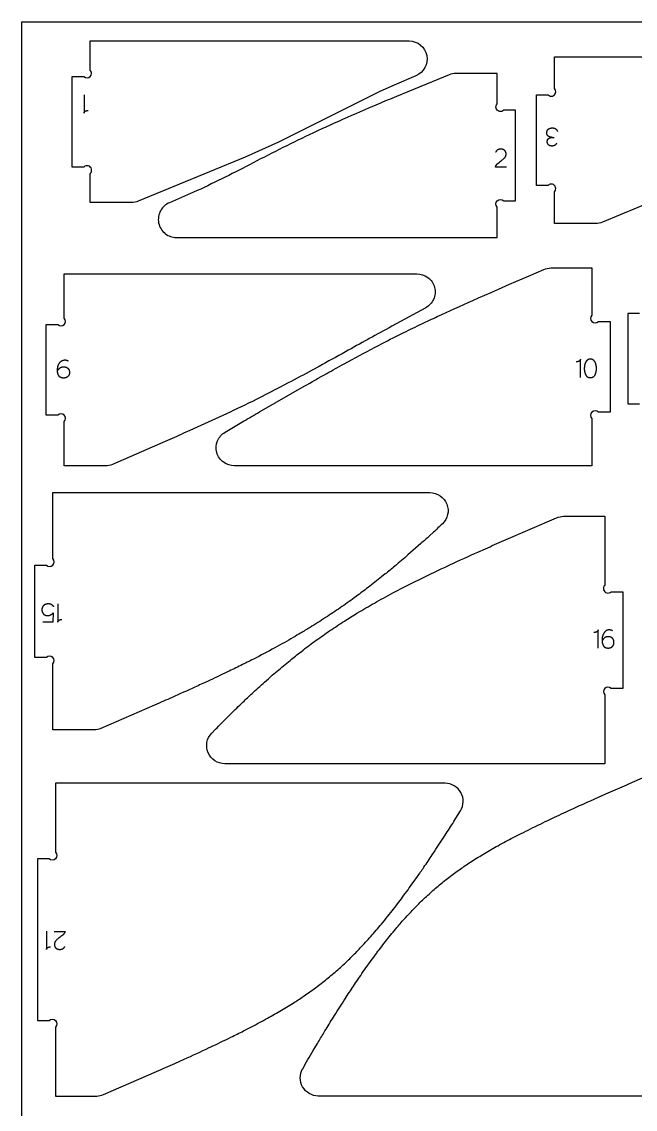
# Model space of a CAD drawing. Header units: millimetres. Extents: x 129 to 4060, y -1224 to 1216.
# Drawn here: x 129 to 536, y 495 to 1216 of the extents above; entities that cross this region are included whole.
import ezdxf

# ---------------------------------------------------------------- set-up
doc = ezdxf.new("R2010")
doc.units = ezdxf.units.MM
for name, color, linetype, true_color in [('cnc kesim', 30, 'Continuous', 0xff7300), ('Layer 01', 18, 'Continuous', 0x000000), ('çizim', 5, 'Continuous', 0x0500ff)]:
    doc.layers.add(name, color=color, linetype=linetype, true_color=true_color)

msp = doc.modelspace()

# ---------------------------------------------------------------- linework, layer by layer
at = {"layer": 'cnc kesim'}
for points in [[(174.27, 1115.05, 1), (170.03, 1119.29), (162.27, 1119.29), (162.27, 1179.29), (170.03, 1179.29, 1), (174.27, 1183.54), (174.27, 1202.88), (385.57, 1202.88, -0.823633), (390.12, 1179.77), (375.62, 1173.58), (366.31, 1169.29), (298.96, 1135.75), (276.85, 1125.75), (206.1, 1096.57, -0.095558), (201.65, 1095.71), (174.27, 1095.71)], [(696.46, 1192.43, -0.166534), (703.86, 1189.9, -0.371994), (706.96, 1174.55, -0.167227), (701.11, 1169.37, 0.008842), (683.35, 1161.59, 0.011761), (655.38, 1147.85), (646.26, 1143.14, -0.007812), (606.68, 1123.09, -0.006291), (584.57, 1112.84, -0.003863), (561.05, 1102.53, -0.002337), (548.92, 1097.36), (513.88, 1082.72, -0.098621), (509.3, 1081.81), (482, 1081.81), (482, 1102.88, 1), (477.75, 1107.12), (470, 1107.12), (470, 1167.12), (477.75, 1167.12, 1), (482, 1171.36), (482, 1192.43)], [(377.18, 1166.04, 0.001128), (365.04, 1160.96, 0.00419), (341.52, 1150.8, 0.006648), (319.41, 1140.67, 0.008505), (279.83, 1120.79, -0.012768), (242.75, 1102.53, -0.008274), (226.78, 1095.63, 0.16715), (220.92, 1090.47, 0.180453), (219.58, 1082.21, 0.180123), (223.98, 1075.08, 0.166902), (231.38, 1072.54), (444.1, 1072.54), (444.1, 1092.69, -1), (448.34, 1096.94), (456.1, 1096.94), (456.1, 1156.94), (448.34, 1156.94, -1), (444.1, 1161.18), (444.1, 1181.33), (416.76, 1181.33, 0.097201), (412.24, 1180.44)], [(157.02, 950.56, 1), (152.78, 954.8), (145.02, 954.8), (145.02, 1014.8), (152.78, 1014.8, 1), (157.02, 1019.05), (157.02, 1048.45), (390.76, 1048.45, -0.160604), (398.02, 1046.05, -0.171237), (402.49, 1039.46, -0.172171), (401.82, 1031.55, -0.162426), (396.64, 1025.96), (374.26, 1013.71, 0.000955), (359.23, 1005.48), (358.37, 1005.01, 0.000822), (343.35, 996.71, -0.002088), (325.92, 987.08), (321.29, 984.55, -0.003124), (305.54, 976.1, -0.007161), (281.71, 963.92), (279.17, 962.68, -0.004873), (259.6, 953.39, -0.003509), (240.29, 944.6), (236.08, 942.72, -0.002084), (223.94, 937.35), (188.96, 922.14, -0.102386), (184.25, 921.16), (157.02, 921.16)], [(269.81, 921.16, -0.159231), (262.61, 923.51, -0.168232), (258.15, 929.95, -0.169124), (258.62, 937.75, -0.160939), (263.57, 943.45), (275.8, 950.67, -0.001316), (286.48, 956.9), (316.04, 973.91, -0.001699), (331.02, 982.4, -0.003423), (342.6, 988.85), (347.78, 991.69, -0.005773), (367.76, 1002.3, -0.004926), (382.18, 1009.58, -0.003516), (394.1, 1015.34, -0.002595), (404.29, 1020.12, -0.003879), (427.81, 1030.79), (431.74, 1032.54), (439.94, 1036.16), (452.26, 1041.55), (464.69, 1046.95), (474.93, 1051.38, -0.102492), (479.63, 1052.35), (506.86, 1052.35), (506.86, 1021, 1), (511.11, 1016.76), (518.86, 1016.76), (518.86, 956.76), (511.11, 956.76, 1), (506.86, 952.51), (506.86, 921.16)], [(149.4, 789.89, 1), (145.16, 794.13), (137.4, 794.13), (137.4, 855.4), (145.16, 855.4, 1), (149.4, 859.64), (149.4, 903.4), (399.42, 903.4, -0.307716), (410.61, 895.83, -0.307991), (407.67, 882.66, -0.003549), (401.87, 877.27), (399.17, 874.8, -0.004524), (393.42, 869.6), (384.86, 862.08, -0.004511), (376.18, 854.71, -0.004993), (369.79, 849.45), (367.37, 847.5, -0.005458), (358.4, 840.48, -0.006106), (350.75, 834.75), (349.27, 833.66, -0.006376), (339.91, 827.03, -0.006514), (330.2, 820.53, -0.006592), (319.94, 814.03, -0.003805), (313.67, 810.24, -0.002905), (308.85, 807.41, -0.006547), (296.53, 800.5, -0.006303), (282.35, 793.02, -0.003207), (274.09, 788.86, -0.002949), (265.16, 784.5, -0.003293), (251.98, 778.28, -0.001698), (243.6, 774.43, -0.002353), (228.46, 767.62, -0.001279), (216.92, 762.52), (181.3, 747.09, -0.102243), (176.69, 746.13), (149.4, 746.13)], [(263.43, 723.63, -0.301226), (252.36, 730.94, -0.301837), (254.79, 743.97), (257.27, 746.52, -0.003783), (265.27, 754.59), (265.54, 754.85, -0.005025), (273.36, 762.5), (275.42, 764.47, -0.003364), (281.53, 770.23, -0.004928), (289.8, 777.76, -0.005491), (294.92, 782.28), (298.17, 785.08, -0.006083), (306.67, 792.16, -0.006893), (313.96, 797.95), (315.29, 798.98, -0.00719), (324.08, 805.54, -0.007294), (333.17, 811.92, -0.007302), (342.69, 818.19, -0.007137), (351.04, 823.39), (352.87, 824.49, -0.006984), (363.99, 830.93, -0.006649), (376.51, 837.74, -0.006004), (390.62, 844.95), (391.17, 845.22, -0.005945), (409.11, 853.86), (412.73, 855.55, -0.003916), (431.22, 863.97), (436.25, 866.22, -0.002091), (448.39, 871.57), (483.43, 886.74, -0.102205), (488, 887.69), (515.31, 887.69), (515.31, 841.93, 1), (519.55, 837.69), (527.31, 837.69), (527.31, 773.63), (519.55, 773.63, 1), (515.31, 769.39), (515.31, 723.63)], [(146.96, 553.34, -1), (151.2, 549.1), (151.2, 503.34), (178.57, 503.34, 0.101978), (183.04, 504.27), (218.12, 519.56, 0.002535), (230.26, 524.96), (236.41, 527.73, 0.003834), (253.15, 535.45), (253.78, 535.75, 0.004157), (267.53, 542.35, 0.004976), (275.89, 546.52), (279.83, 548.53, 0.006267), (290.49, 554.19, 0.007612), (300.02, 559.6, 0.008818), (308.75, 564.93, 0.00965), (315.47, 569.35), (316.88, 570.32, 0.010112), (324.59, 575.87, 0.01043), (331.99, 581.68, 0.010514), (339.18, 587.83, 0.010396), (346.24, 594.4, 0.010009), (352.55, 600.76), (353.25, 601.49, 0.009116), (360.26, 609.14, 0.007744), (367.27, 617.34, 0.006824), (371.59, 622.65), (374.3, 626.07, 0.005991), (381.34, 635.29, 0.005231), (388.39, 644.96), (391.1, 648.78, 0.002742), (395.45, 655.06, 0.003146), (400.97, 663.22), (402.53, 665.55, 0.003426), (409.61, 676.4), (410.91, 678.43, 0.003395), (416.7, 687.56), (419.69, 692.35, 0.588357), (409.49, 710.67), (151.2, 710.67), (151.2, 664.91, -1), (146.96, 660.67), (139.2, 660.67), (139.2, 553.34)]]:
    msp.add_lwpolyline(points, format="xyb", close=True, dxfattribs=at)
for points in [[(538.4, 1022.21), (530.64, 1022.21), (530.64, 962.21), (538.4, 962.21, -1)], [(584.54, 503.34), (325.44, 503.34, -0.576498), (315.03, 521.31), (315.07, 521.38, -0.002505), (322.11, 533.5), (324.83, 538.11, -0.001899), (329.13, 545.3, -0.003599), (334.77, 554.52), (336.14, 556.73, -0.005215), (343.13, 567.74), (344.65, 570.09, -0.003779), (350.09, 578.29, -0.005485), (357.01, 588.34, -0.006763), (363.91, 597.85), (364.16, 598.19, -0.007041), (370.77, 606.8, -0.008433), (377.59, 615.14, -0.010017), (383.19, 621.55), (384.39, 622.86, -0.010587), (391.16, 629.95, -0.010888), (397.99, 636.49, -0.011012), (404.92, 642.58, -0.010918), (412.05, 648.3, -0.011583), (419.45, 653.74), (420.28, 654.32, -0.008925), (427.23, 658.99, -0.009056), (435.55, 664.13, -0.007884), (444.58, 669.31, -0.006178), (454.6, 674.67, -0.002509), (459.86, 677.38, -0.002581), (466.02, 680.46, -0.004192), (479.26, 686.87), (481.97, 688.15, -0.002795), (494.58, 694, -0.002651), (505.48, 698.94), (512.13, 701.9), (517.62, 704.33), (529.94, 709.74), (531.77, 710.54), (542.37, 715.14)]]:
    msp.add_lwpolyline(points, format="xyb", dxfattribs=at)
at = {"layer": 'Layer 01'}
msp.add_lwpolyline([(128.81, 1215.6), (1348.81, 1215.6), (1348.81, -1224.4), (128.81, -1224.4)], close=True, dxfattribs=at)
at = {"layer": 'çizim'}
for points in [[(170.14, 1167.11), (170.14, 1155.09), (170.15, 1155.15), (170.15, 1155.21), (170.17, 1155.27), (170.18, 1155.33), (170.19, 1155.38), (170.21, 1155.44), (170.23, 1155.49), (170.25, 1155.55), (170.27, 1155.6), (170.29, 1155.65), (170.3, 1155.67), (170.31, 1155.7), (170.33, 1155.72), (170.34, 1155.74), (170.35, 1155.77), (170.37, 1155.79), (170.38, 1155.81), (170.4, 1155.84), (170.41, 1155.86), (170.43, 1155.88), (170.44, 1155.9), (170.46, 1155.92), (170.47, 1155.94), (170.49, 1155.96), (170.51, 1155.99), (170.53, 1156.01), (170.54, 1156.03), (170.56, 1156.05), (170.58, 1156.06), (170.6, 1156.08), (170.62, 1156.1), (170.64, 1156.12), (170.68, 1156.16), (170.73, 1156.19), (170.77, 1156.23), (170.82, 1156.26), (170.86, 1156.29), (170.91, 1156.32), (170.96, 1156.35), (171.02, 1156.38), (171.07, 1156.41), (171.13, 1156.43), (171.18, 1156.46), (171.3, 1156.5), (171.41, 1156.55), (171.53, 1156.59), (171.64, 1156.63), (171.75, 1156.66), (171.86, 1156.69), (171.97, 1156.72), (172.08, 1156.75), (172.19, 1156.77), (172.3, 1156.79), (172.41, 1156.8), (172.51, 1156.82), (172.62, 1156.83), (172.72, 1156.84), (172.83, 1156.84), (172.93, 1156.84)], [(450.12, 1119.16), (442.8, 1119.18), (442.86, 1119.36), (442.89, 1119.45), (442.92, 1119.54), (442.95, 1119.63), (442.99, 1119.72), (443.03, 1119.8), (443.07, 1119.89), (443.11, 1119.97), (443.15, 1120.05), (443.19, 1120.14), (443.23, 1120.22), (443.28, 1120.3), (443.33, 1120.38), (443.37, 1120.46), (443.42, 1120.53), (443.48, 1120.61), (443.53, 1120.69), (443.58, 1120.76), (443.64, 1120.83), (443.7, 1120.91), (443.75, 1120.98), (443.81, 1121.05), (443.88, 1121.12), (443.94, 1121.19), (444, 1121.25), (444.07, 1121.32), (444.13, 1121.39), (444.2, 1121.45), (444.27, 1121.52), (444.42, 1121.64), (445.6, 1122.6), (446.21, 1123.07), (446.82, 1123.52), (447.12, 1123.74), (447.41, 1123.97), (447.7, 1124.2), (447.97, 1124.44), (448.24, 1124.67), (448.5, 1124.91), (448.75, 1125.16), (448.99, 1125.4), (449.04, 1125.47), (449.1, 1125.53), (449.15, 1125.59), (449.21, 1125.66), (449.26, 1125.73), (449.31, 1125.79), (449.35, 1125.86), (449.4, 1125.93), (449.44, 1126), (449.48, 1126.07), (449.52, 1126.14), (449.56, 1126.21), (449.6, 1126.29), (449.63, 1126.36), (449.66, 1126.44), (449.69, 1126.51), (449.72, 1126.59), (449.75, 1126.67), (449.77, 1126.75), (449.8, 1126.83), (449.82, 1126.91), (449.84, 1126.99), (449.85, 1127.07), (449.87, 1127.16), (449.88, 1127.24), (449.9, 1127.33), (449.91, 1127.41), (449.91, 1127.5), (449.92, 1127.59), (449.92, 1127.68), (449.93, 1127.76), (449.93, 1127.86), (449.93, 1127.96), (449.92, 1128.05), (449.92, 1128.15), (449.91, 1128.25), (449.9, 1128.34), (449.89, 1128.43), (449.88, 1128.52), (449.87, 1128.61), (449.85, 1128.7), (449.83, 1128.79), (449.81, 1128.87), (449.79, 1128.96), (449.76, 1129.04), (449.73, 1129.12), (449.71, 1129.2), (449.68, 1129.27), (449.64, 1129.35), (449.61, 1129.42), (449.57, 1129.5), (449.53, 1129.57), (449.49, 1129.64), (449.45, 1129.71), (449.41, 1129.77), (449.36, 1129.84), (449.31, 1129.9), (449.26, 1129.96), (449.21, 1130.03), (449.15, 1130.08), (449.1, 1130.14), (449.04, 1130.2), (448.98, 1130.25), (448.92, 1130.31), (448.85, 1130.36), (448.79, 1130.41), (448.72, 1130.46), (448.66, 1130.5), (448.59, 1130.55), (448.52, 1130.59), (448.45, 1130.63), (448.38, 1130.67), (448.31, 1130.71), (448.23, 1130.75), (448.16, 1130.79), (448.08, 1130.82), (448.01, 1130.85), (447.93, 1130.88), (447.85, 1130.91), (447.77, 1130.94), (447.69, 1130.96), (447.61, 1130.99), (447.53, 1131.01), (447.45, 1131.03), (447.36, 1131.05), (447.28, 1131.06), (447.19, 1131.08), (447.1, 1131.09), (447.01, 1131.11), (446.92, 1131.12), (446.83, 1131.13), (446.74, 1131.13), (446.65, 1131.14), (446.55, 1131.14), (446.36, 1131.15), (446.22, 1131.14), (446.07, 1131.14), (445.93, 1131.13), (445.79, 1131.11), (445.66, 1131.1), (445.52, 1131.08), (445.39, 1131.05), (445.26, 1131.02), (445.14, 1130.99), (445.08, 1130.97), (445.01, 1130.95), (444.95, 1130.93), (444.89, 1130.91), (444.84, 1130.88), (444.78, 1130.86), (444.72, 1130.84), (444.66, 1130.81), (444.6, 1130.78), (444.55, 1130.76), (444.49, 1130.73), (444.44, 1130.7), (444.38, 1130.67), (444.33, 1130.64), (444.28, 1130.6), (444.23, 1130.57), (444.18, 1130.54), (444.12, 1130.5), (444.07, 1130.47), (444.02, 1130.43), (443.98, 1130.39), (443.93, 1130.35), (443.88, 1130.31), (443.83, 1130.27), (443.79, 1130.23), (443.74, 1130.18), (443.7, 1130.14), (443.65, 1130.09), (443.61, 1130.05), (443.57, 1130), (443.52, 1129.95), (443.48, 1129.9), (443.4, 1129.8), (443.32, 1129.69), (443.25, 1129.58), (443.17, 1129.47), (443.1, 1129.35), (443.03, 1129.23), (442.97, 1129.11)], [(160.45, 983.11), (160.45, 983.01), (160.44, 982.9), (160.44, 982.8), (160.43, 982.69), (160.42, 982.59), (160.41, 982.49), (160.39, 982.39), (160.38, 982.29), (160.36, 982.2), (160.34, 982.1), (160.32, 982.01), (160.29, 981.92), (160.26, 981.83), (160.23, 981.74), (160.2, 981.65), (160.17, 981.56), (160.13, 981.48), (160.1, 981.39), (160.06, 981.31), (160.01, 981.23), (159.97, 981.15), (159.92, 981.07), (159.88, 981), (159.82, 980.92), (159.77, 980.85), (159.72, 980.78), (159.66, 980.7), (159.6, 980.64), (159.54, 980.57), (159.47, 980.5), (159.41, 980.43), (159.34, 980.37), (159.27, 980.31), (159.2, 980.25), (159.13, 980.19), (159.05, 980.13), (158.98, 980.08), (158.91, 980.03), (158.83, 979.98), (158.75, 979.93), (158.67, 979.88), (158.59, 979.84), (158.51, 979.8), (158.43, 979.75), (158.34, 979.72), (158.26, 979.68), (158.17, 979.65), (158.09, 979.61), (158, 979.58), (157.91, 979.55), (157.82, 979.53), (157.73, 979.5), (157.63, 979.48), (157.54, 979.46), (157.45, 979.44), (157.35, 979.42), (157.25, 979.41), (157.15, 979.4), (157.05, 979.38), (156.95, 979.38), (156.85, 979.37), (156.75, 979.36), (156.64, 979.36), (156.54, 979.36), (156.4, 979.36), (156.27, 979.37), (156.14, 979.37), (156.01, 979.38), (155.88, 979.4), (155.76, 979.41), (155.64, 979.43), (155.52, 979.46), (155.4, 979.48), (155.29, 979.51), (155.18, 979.54), (155.07, 979.58), (154.96, 979.61), (154.86, 979.65), (154.76, 979.7), (154.66, 979.74), (154.61, 979.77), (154.56, 979.79), (154.51, 979.82), (154.47, 979.85), (154.42, 979.87), (154.38, 979.9), (154.33, 979.93), (154.29, 979.96), (154.24, 979.99), (154.2, 980.02), (154.16, 980.05), (154.12, 980.08), (154.07, 980.12), (154.03, 980.15), (153.99, 980.19), (153.95, 980.22), (153.92, 980.26), (153.88, 980.3), (153.84, 980.33), (153.8, 980.37), (153.77, 980.41), (153.73, 980.45), (153.7, 980.49), (153.66, 980.53), (153.6, 980.62), (153.53, 980.71), (153.47, 980.8), (153.41, 980.89), (153.35, 980.99), (153.3, 981.09), (153.24, 981.19), (153.19, 981.28), (153.14, 981.38), (153.09, 981.48), (153.05, 981.59), (153, 981.69), (152.96, 981.79), (152.92, 981.89), (152.88, 982), (152.84, 982.1), (152.8, 982.21), (152.77, 982.32), (152.74, 982.42), (152.71, 982.53), (152.65, 982.75), (152.61, 982.98), (152.57, 983.2), (152.53, 983.43), (152.51, 983.66), (152.49, 983.9), (152.48, 984.14), (152.47, 984.38), (152.48, 984.64), (152.49, 984.9), (152.51, 985.18), (152.53, 985.47), (152.57, 985.76), (152.6, 986.02), (152.64, 986.27), (152.68, 986.49), (152.73, 986.74), (152.78, 986.99), (152.84, 987.23), (152.91, 987.46), (152.99, 987.7), (153.03, 987.81), (153.07, 987.92), (153.11, 988.04), (153.16, 988.15), (153.21, 988.26), (153.26, 988.36), (153.31, 988.47), (153.36, 988.58), (153.42, 988.68), (153.48, 988.79), (153.54, 988.89), (153.6, 988.99), (153.66, 989.09), (153.73, 989.19), (153.79, 989.29), (153.86, 989.38), (153.93, 989.48), (154, 989.57), (154.08, 989.66), (154.15, 989.76), (154.23, 989.85), (154.31, 989.94), (154.39, 990.02), (154.47, 990.11), (154.56, 990.19), (154.64, 990.27), (154.73, 990.35), (154.81, 990.42), (154.9, 990.49), (154.99, 990.56), (155.08, 990.62), (155.17, 990.69), (155.27, 990.75), (155.36, 990.8), (155.46, 990.86), (155.56, 990.91), (155.65, 990.96), (155.75, 991), (155.85, 991.05), (155.96, 991.09), (156.06, 991.12), (156.16, 991.16), (156.27, 991.19), (156.38, 991.22), (156.48, 991.25), (156.59, 991.27), (156.71, 991.29), (156.82, 991.31), (156.93, 991.32), (157.04, 991.34), (157.16, 991.35), (157.28, 991.35), (157.4, 991.36), (157.51, 991.36), (157.66, 991.36), (157.79, 991.35), (157.86, 991.34), (157.93, 991.34), (158, 991.33), (158.06, 991.32), (158.13, 991.31), (158.2, 991.3), (158.26, 991.29), (158.32, 991.28), (158.39, 991.26), (158.45, 991.24), (158.52, 991.23), (158.58, 991.21), (158.64, 991.19), (158.7, 991.17), (158.76, 991.15), (158.82, 991.13), (158.88, 991.1), (158.94, 991.08), (159, 991.05), (159.06, 991.02), (159.12, 990.99), (159.17, 990.96), (159.23, 990.93), (159.28, 990.9), (159.34, 990.87), (159.4, 990.83), (159.45, 990.8), (159.5, 990.76)], [(499.2, 979.79), (499.2, 991.81), (499.19, 991.75), (499.18, 991.69), (499.17, 991.63), (499.15, 991.58), (499.14, 991.52), (499.12, 991.47), (499.11, 991.41), (499.09, 991.36), (499.07, 991.31), (499.04, 991.26), (499.03, 991.23), (499.02, 991.21), (499.01, 991.19), (498.99, 991.16), (498.98, 991.14), (498.97, 991.11), (498.95, 991.09), (498.94, 991.07), (498.92, 991.05), (498.91, 991.02), (498.89, 991), (498.88, 990.98), (498.86, 990.96), (498.84, 990.94), (498.82, 990.92), (498.81, 990.9), (498.79, 990.88), (498.77, 990.86), (498.75, 990.84), (498.73, 990.82), (498.71, 990.8), (498.69, 990.78), (498.65, 990.75), (498.61, 990.71), (498.56, 990.68), (498.52, 990.65), (498.47, 990.61), (498.42, 990.58), (498.37, 990.55), (498.32, 990.53), (498.26, 990.5), (498.21, 990.47), (498.15, 990.45), (498.04, 990.4), (497.92, 990.36), (497.81, 990.32), (497.69, 990.28), (497.58, 990.24), (497.47, 990.21), (497.36, 990.18), (497.25, 990.16), (497.14, 990.14), (497.03, 990.12), (496.93, 990.1), (496.82, 990.09), (496.71, 990.08), (496.61, 990.07), (496.51, 990.06), (496.4, 990.06)], [(150.09, 827.7), (150.01, 827.82), (149.92, 827.93), (149.84, 828.04), (149.75, 828.15), (149.66, 828.25), (149.56, 828.35), (149.47, 828.44), (149.37, 828.53), (149.28, 828.62), (149.18, 828.71), (149.07, 828.79), (148.97, 828.86), (148.86, 828.93), (148.76, 829), (148.65, 829.07), (148.54, 829.13), (148.42, 829.19), (148.31, 829.24), (148.19, 829.29), (148.07, 829.34), (147.95, 829.38), (147.83, 829.42), (147.71, 829.45), (147.58, 829.49), (147.45, 829.51), (147.33, 829.54), (147.19, 829.56), (147.06, 829.58), (146.93, 829.59), (146.79, 829.6), (146.65, 829.6), (146.51, 829.6), (146.34, 829.6), (146.18, 829.6), (146.02, 829.59), (145.86, 829.58), (145.71, 829.56), (145.55, 829.55), (145.4, 829.52), (145.26, 829.5), (145.11, 829.47), (144.97, 829.44), (144.83, 829.41), (144.69, 829.37), (144.56, 829.33), (144.43, 829.28), (144.3, 829.24), (144.17, 829.18), (144.11, 829.16), (144.05, 829.13), (143.99, 829.1), (143.93, 829.07), (143.87, 829.03), (143.81, 829), (143.75, 828.96), (143.69, 828.92), (143.64, 828.88), (143.58, 828.84), (143.53, 828.79), (143.47, 828.75), (143.42, 828.7), (143.37, 828.65), (143.31, 828.6), (143.26, 828.55), (143.21, 828.49), (143.16, 828.44), (143.12, 828.38), (143.07, 828.32), (143.02, 828.26), (142.97, 828.2), (142.93, 828.13), (142.88, 828.07), (142.84, 828), (142.79, 827.93), (142.75, 827.86), (142.71, 827.79), (142.63, 827.64), (142.55, 827.48), (142.5, 827.38), (142.46, 827.28), (142.42, 827.18), (142.39, 827.09), (142.35, 826.99), (142.32, 826.89), (142.29, 826.8), (142.27, 826.7), (142.25, 826.6), (142.23, 826.51), (142.21, 826.41), (142.2, 826.32), (142.19, 826.22), (142.18, 826.13), (142.17, 826.03), (142.17, 825.94), (142.17, 825.83), (142.18, 825.72), (142.18, 825.62), (142.19, 825.52), (142.2, 825.41), (142.21, 825.31), (142.22, 825.21), (142.23, 825.11), (142.25, 825.02), (142.27, 824.92), (142.29, 824.82), (142.31, 824.73), (142.33, 824.63), (142.36, 824.54), (142.38, 824.45), (142.41, 824.36), (142.44, 824.27), (142.48, 824.18), (142.51, 824.09), (142.55, 824.01), (142.59, 823.92), (142.63, 823.84), (142.67, 823.76), (142.71, 823.67), (142.76, 823.59), (142.81, 823.51), (142.86, 823.43), (142.91, 823.36), (142.96, 823.28), (143.02, 823.2), (143.07, 823.13), (143.13, 823.06), (143.19, 822.98), (143.26, 822.92), (143.32, 822.85), (143.39, 822.78), (143.45, 822.72), (143.52, 822.66), (143.59, 822.6), (143.67, 822.55), (143.74, 822.49), (143.82, 822.44), (143.89, 822.39), (143.97, 822.35), (144.05, 822.3), (144.14, 822.26), (144.22, 822.22), (144.31, 822.18), (144.39, 822.15), (144.48, 822.11), (144.58, 822.08), (144.67, 822.05), (144.76, 822.03), (144.86, 822), (144.96, 821.98), (145.06, 821.96), (145.16, 821.95), (145.26, 821.93), (145.36, 821.92), (145.47, 821.91), (145.58, 821.9), (145.69, 821.9), (145.8, 821.89), (145.91, 821.89), (146.05, 821.89), (146.19, 821.9), (146.33, 821.91), (146.46, 821.92), (146.59, 821.93), (146.72, 821.95), (146.85, 821.98), (146.98, 822), (147.1, 822.03), (147.22, 822.07), (147.34, 822.11), (147.46, 822.15), (147.58, 822.19), (147.69, 822.24), (147.81, 822.29), (147.92, 822.34), (148.02, 822.4), (148.13, 822.46), (148.24, 822.53), (148.35, 822.6), (148.46, 822.66), (148.56, 822.74), (148.67, 822.81), (148.78, 822.89), (148.88, 822.97), (148.99, 823.06), (149.09, 823.14), (149.2, 823.23), (149.41, 823.42), (149.61, 823.62), (149.32, 817.6), (142.84, 817.6)], [(152.66, 829.6), (152.66, 817.59), (152.67, 817.65), (152.68, 817.71), (152.69, 817.77), (152.71, 817.82), (152.72, 817.88), (152.74, 817.93), (152.76, 817.99), (152.77, 818.04), (152.8, 818.09), (152.82, 818.14), (152.83, 818.17), (152.84, 818.19), (152.85, 818.21), (152.87, 818.24), (152.88, 818.26), (152.89, 818.28), (152.91, 818.31), (152.92, 818.33), (152.94, 818.35), (152.95, 818.37), (152.97, 818.4), (152.99, 818.42), (153, 818.44), (153.02, 818.46), (153.04, 818.48), (153.05, 818.5), (153.07, 818.52), (153.09, 818.54), (153.11, 818.56), (153.13, 818.58), (153.15, 818.6), (153.17, 818.62), (153.21, 818.65), (153.25, 818.69), (153.3, 818.72), (153.34, 818.75), (153.39, 818.79), (153.44, 818.82), (153.49, 818.84), (153.54, 818.87), (153.6, 818.9), (153.65, 818.93), (153.71, 818.95), (153.83, 819), (153.94, 819.04), (154.05, 819.08), (154.17, 819.12), (154.28, 819.15), (154.39, 819.19), (154.5, 819.21), (154.61, 819.24), (154.72, 819.26), (154.83, 819.28), (154.93, 819.3), (155.04, 819.31), (155.15, 819.32), (155.25, 819.33), (155.36, 819.33), (155.46, 819.34)], [(510.94, 800.37), (510.94, 812.39), (510.93, 812.32), (510.92, 812.27), (510.91, 812.21), (510.9, 812.15), (510.88, 812.09), (510.86, 812.04), (510.85, 811.99), (510.83, 811.93), (510.81, 811.88), (510.78, 811.83), (510.77, 811.81), (510.76, 811.78), (510.75, 811.76), (510.73, 811.74), (510.72, 811.71), (510.71, 811.69), (510.69, 811.67), (510.68, 811.64), (510.66, 811.62), (510.65, 811.6), (510.63, 811.58), (510.62, 811.56), (510.6, 811.54), (510.58, 811.51), (510.57, 811.49), (510.55, 811.47), (510.53, 811.45), (510.51, 811.43), (510.49, 811.41), (510.47, 811.4), (510.45, 811.38), (510.43, 811.36), (510.39, 811.32), (510.35, 811.29), (510.3, 811.25), (510.26, 811.22), (510.21, 811.19), (510.16, 811.16), (510.11, 811.13), (510.06, 811.1), (510, 811.07), (509.95, 811.05), (509.89, 811.02), (509.78, 810.98), (509.66, 810.93), (509.55, 810.89), (509.44, 810.85), (509.32, 810.82), (509.21, 810.79), (509.1, 810.76), (508.99, 810.73), (508.88, 810.71), (508.78, 810.69), (508.67, 810.67), (508.56, 810.66), (508.46, 810.65), (508.35, 810.64), (508.25, 810.64), (508.14, 810.64)], [(520.54, 811.79), (520.4, 811.86), (520.27, 811.92), (520.13, 811.98), (519.99, 812.04), (519.86, 812.09), (519.72, 812.14), (519.58, 812.18), (519.44, 812.22), (519.3, 812.26), (519.16, 812.29), (519.02, 812.31), (518.88, 812.33), (518.74, 812.35), (518.6, 812.36), (518.45, 812.37), (518.31, 812.37), (518.18, 812.37), (518.06, 812.36), (517.93, 812.35), (517.81, 812.34), (517.69, 812.33), (517.57, 812.31), (517.46, 812.29), (517.34, 812.26), (517.23, 812.24), (517.12, 812.21), (517.01, 812.17), (516.9, 812.14), (516.79, 812.1), (516.68, 812.05), (516.58, 812), (516.48, 811.95), (516.38, 811.9), (516.28, 811.84), (516.18, 811.79), (516.09, 811.72), (515.99, 811.66), (515.9, 811.59), (515.81, 811.51), (515.72, 811.44), (515.63, 811.36), (515.55, 811.28), (515.46, 811.19), (515.38, 811.1), (515.3, 811.01), (515.22, 810.91), (515.15, 810.82), (515.07, 810.71), (514.92, 810.51), (514.78, 810.3), (514.65, 810.09), (514.53, 809.87), (514.42, 809.66), (514.31, 809.44), (514.21, 809.23), (514.12, 809.01), (514.03, 808.79), (513.96, 808.56), (513.89, 808.34), (513.83, 808.11), (513.78, 807.88), (513.73, 807.65), (513.69, 807.42), (513.66, 807.19), (513.57, 806.47), (513.56, 806.36), (513.54, 806.24), (513.53, 806.11), (513.52, 805.97), (513.51, 805.67), (513.51, 805.34), (513.51, 805.1), (513.52, 804.86), (513.54, 804.63), (513.57, 804.4), (513.6, 804.17), (513.64, 803.95), (513.67, 803.84), (513.69, 803.73), (513.72, 803.62), (513.75, 803.51), (513.78, 803.4), (513.81, 803.29), (513.84, 803.19), (513.88, 803.08), (513.92, 802.98), (513.96, 802.87), (514, 802.77), (514.04, 802.67), (514.09, 802.57), (514.14, 802.47), (514.19, 802.37), (514.24, 802.27), (514.29, 802.17), (514.35, 802.08), (514.4, 801.98), (514.46, 801.89), (514.52, 801.79), (514.58, 801.7), (514.65, 801.61), (514.72, 801.53), (514.75, 801.49), (514.79, 801.45), (514.82, 801.41), (514.86, 801.37), (514.9, 801.33), (514.94, 801.29), (514.98, 801.26), (515.02, 801.22), (515.05, 801.19), (515.1, 801.15), (515.14, 801.12), (515.18, 801.09), (515.22, 801.05), (515.26, 801.02), (515.31, 800.99), (515.35, 800.96), (515.4, 800.93), (515.44, 800.9), (515.49, 800.88), (515.53, 800.85), (515.63, 800.8), (515.73, 800.75), (515.83, 800.7), (515.93, 800.66), (516.03, 800.62), (516.14, 800.58), (516.25, 800.55), (516.36, 800.52), (516.48, 800.49), (516.6, 800.46), (516.72, 800.44), (516.84, 800.42), (516.96, 800.41), (517.09, 800.39), (517.22, 800.38), (517.35, 800.37), (517.49, 800.37), (517.62, 800.37), (517.73, 800.37), (517.84, 800.37), (517.95, 800.38), (518.05, 800.38), (518.15, 800.39), (518.25, 800.41), (518.35, 800.42), (518.45, 800.43), (518.55, 800.45), (518.65, 800.47), (518.74, 800.49), (518.83, 800.52), (518.93, 800.54), (519.02, 800.57), (519.11, 800.6), (519.19, 800.63), (519.28, 800.66), (519.37, 800.7), (519.45, 800.74), (519.53, 800.78), (519.61, 800.82), (519.69, 800.86), (519.77, 800.91), (519.85, 800.96), (519.92, 801.01), (520, 801.06), (520.07, 801.11), (520.14, 801.17), (520.21, 801.23), (520.28, 801.29), (520.34, 801.35), (520.41, 801.41), (520.47, 801.48), (520.53, 801.55), (520.59, 801.62), (520.65, 801.69), (520.71, 801.76), (520.76, 801.83), (520.81, 801.9), (520.86, 801.98), (520.91, 802.06), (520.96, 802.13), (521, 802.21), (521.04, 802.29), (521.08, 802.37), (521.12, 802.46), (521.15, 802.54), (521.19, 802.63), (521.22, 802.71), (521.25, 802.8), (521.28, 802.89), (521.3, 802.98), (521.32, 803.07), (521.35, 803.17), (521.36, 803.26), (521.38, 803.36), (521.4, 803.46), (521.41, 803.55), (521.42, 803.65), (521.43, 803.76), (521.44, 803.86), (521.44, 803.96), (521.45, 804.07), (521.45, 804.17), (521.45, 804.28), (521.44, 804.39), (521.44, 804.49), (521.43, 804.6), (521.42, 804.7), (521.41, 804.8), (521.4, 804.9), (521.38, 805), (521.36, 805.1), (521.34, 805.19), (521.32, 805.28), (521.3, 805.37), (521.27, 805.46), (521.24, 805.55), (521.21, 805.64), (521.18, 805.73), (521.15, 805.81), (521.11, 805.89), (521.07, 805.97), (521.03, 806.05), (520.99, 806.13), (520.94, 806.21), (520.9, 806.28), (520.85, 806.35), (520.8, 806.42), (520.74, 806.49), (520.69, 806.56), (520.63, 806.63), (520.57, 806.7), (520.51, 806.76), (520.45, 806.82), (520.38, 806.88), (520.32, 806.94), (520.25, 807), (520.18, 807.05), (520.11, 807.11), (520.04, 807.16), (519.96, 807.21), (519.89, 807.26), (519.81, 807.3), (519.73, 807.35), (519.66, 807.39), (519.58, 807.43), (519.49, 807.47), (519.41, 807.5), (519.33, 807.54), (519.24, 807.57), (519.16, 807.6), (519.07, 807.63), (518.98, 807.66), (518.89, 807.68), (518.8, 807.71), (518.71, 807.73), (518.61, 807.75), (518.52, 807.77), (518.42, 807.78), (518.33, 807.8), (518.23, 807.81), (518.13, 807.82), (518.02, 807.83), (517.92, 807.83), (517.82, 807.84), (517.71, 807.84), (517.61, 807.84), (517.42, 807.84), (517.23, 807.83), (517.14, 807.82), (517.05, 807.82), (516.97, 807.81), (516.88, 807.79), (516.79, 807.78), (516.71, 807.77), (516.63, 807.75), (516.54, 807.73), (516.46, 807.72), (516.38, 807.69), (516.3, 807.67), (516.22, 807.65), (516.15, 807.62), (516.07, 807.6), (516, 807.57), (515.92, 807.54), (515.85, 807.51), (515.78, 807.48), (515.71, 807.44), (515.64, 807.41), (515.57, 807.37), (515.51, 807.33), (515.44, 807.29), (515.38, 807.25), (515.31, 807.21), (515.25, 807.16), (515.19, 807.12), (515.13, 807.07), (515.07, 807.02), (515.01, 806.97), (514.95, 806.92), (514.9, 806.87), (514.78, 806.76), (514.67, 806.64), (514.56, 806.52), (514.46, 806.4), (514.35, 806.26), (514.25, 806.13), (514.15, 805.99), (514.06, 805.84), (513.96, 805.69), (513.87, 805.53), (513.78, 805.36), (513.69, 805.2), (513.61, 805.02), (513.53, 804.84)], [(145.18, 612.54), (145.18, 600.52), (145.19, 600.58), (145.2, 600.64), (145.21, 600.7), (145.22, 600.75), (145.24, 600.81), (145.25, 600.86), (145.27, 600.92), (145.29, 600.97), (145.31, 601.02), (145.33, 601.07), (145.34, 601.1), (145.36, 601.12), (145.37, 601.14), (145.38, 601.17), (145.39, 601.19), (145.41, 601.21), (145.42, 601.24), (145.44, 601.26), (145.45, 601.28), (145.47, 601.3), (145.48, 601.33), (145.5, 601.35), (145.52, 601.37), (145.53, 601.39), (145.55, 601.41), (145.57, 601.43), (145.59, 601.45), (145.6, 601.47), (145.62, 601.49), (145.64, 601.51), (145.66, 601.53), (145.68, 601.55), (145.72, 601.58), (145.77, 601.62), (145.81, 601.65), (145.86, 601.68), (145.91, 601.72), (145.95, 601.75), (146.01, 601.78), (146.06, 601.8), (146.11, 601.83), (146.17, 601.86), (146.22, 601.88), (146.34, 601.93), (146.45, 601.97), (146.57, 602.01), (146.68, 602.05), (146.79, 602.08), (146.9, 602.12), (147.01, 602.14), (147.12, 602.17), (147.23, 602.19), (147.34, 602.21), (147.45, 602.23), (147.55, 602.24), (147.66, 602.25), (147.77, 602.26), (147.87, 602.26), (147.97, 602.27)], [(150.29, 612.52), (157.61, 612.5), (157.55, 612.32), (157.52, 612.23), (157.48, 612.14), (157.45, 612.05), (157.41, 611.97), (157.38, 611.88), (157.34, 611.79), (157.3, 611.71), (157.26, 611.63), (157.21, 611.54), (157.17, 611.46), (157.12, 611.38), (157.08, 611.3), (157.03, 611.23), (156.98, 611.15), (156.93, 611.07), (156.87, 611), (156.82, 610.92), (156.76, 610.85), (156.71, 610.78), (156.65, 610.7), (156.59, 610.63), (156.53, 610.56), (156.47, 610.5), (156.4, 610.43), (156.34, 610.36), (156.27, 610.29), (156.2, 610.23), (156.13, 610.17), (155.99, 610.04), (154.8, 609.08), (154.2, 608.62), (153.59, 608.16), (153.28, 607.94), (152.99, 607.71), (152.71, 607.48), (152.43, 607.25), (152.17, 607.01), (151.91, 606.77), (151.66, 606.52), (151.42, 606.28), (151.36, 606.22), (151.3, 606.15), (151.25, 606.09), (151.2, 606.02), (151.15, 605.96), (151.1, 605.89), (151.05, 605.82), (151.01, 605.75), (150.96, 605.68), (150.92, 605.61), (150.88, 605.54), (150.84, 605.47), (150.81, 605.39), (150.77, 605.32), (150.74, 605.24), (150.71, 605.17), (150.68, 605.09), (150.66, 605.01), (150.63, 604.93), (150.61, 604.85), (150.59, 604.77), (150.57, 604.69), (150.55, 604.61), (150.53, 604.53), (150.52, 604.44), (150.51, 604.36), (150.5, 604.27), (150.49, 604.18), (150.48, 604.1), (150.48, 604.01), (150.48, 603.92), (150.48, 603.83), (150.48, 603.73), (150.48, 603.63), (150.48, 603.53), (150.49, 603.44), (150.5, 603.34), (150.51, 603.25), (150.52, 603.16), (150.54, 603.07), (150.56, 602.98), (150.57, 602.89), (150.59, 602.81), (150.62, 602.73), (150.64, 602.64), (150.67, 602.56), (150.7, 602.49), (150.73, 602.41), (150.76, 602.33), (150.8, 602.26), (150.83, 602.18), (150.87, 602.11), (150.91, 602.04), (150.95, 601.98), (151, 601.91), (151.04, 601.84), (151.09, 601.78), (151.14, 601.72), (151.2, 601.66), (151.25, 601.6), (151.31, 601.54), (151.36, 601.48), (151.42, 601.43), (151.49, 601.38), (151.55, 601.32), (151.62, 601.27), (151.68, 601.22), (151.75, 601.18), (151.82, 601.13), (151.88, 601.09), (151.95, 601.05), (152.03, 601.01), (152.1, 600.97), (152.17, 600.93), (152.24, 600.9), (152.32, 600.86), (152.4, 600.83), (152.47, 600.8), (152.55, 600.77), (152.63, 600.75), (152.71, 600.72), (152.79, 600.7), (152.88, 600.67), (152.96, 600.65), (153.04, 600.63), (153.13, 600.62), (153.22, 600.6), (153.3, 600.59), (153.39, 600.58), (153.48, 600.56), (153.57, 600.56), (153.66, 600.55), (153.76, 600.54), (153.85, 600.54), (154.04, 600.54), (154.19, 600.54), (154.33, 600.54), (154.47, 600.55), (154.61, 600.57), (154.75, 600.58), (154.88, 600.61), (155.01, 600.63), (155.14, 600.66), (155.27, 600.7), (155.33, 600.71), (155.39, 600.73), (155.45, 600.75), (155.51, 600.78), (155.57, 600.8), (155.63, 600.82), (155.69, 600.85), (155.74, 600.87), (155.8, 600.9), (155.86, 600.93), (155.91, 600.95), (155.97, 600.98), (156.02, 601.01), (156.07, 601.05), (156.13, 601.08), (156.18, 601.11), (156.23, 601.15), (156.28, 601.18), (156.33, 601.22), (156.38, 601.25), (156.43, 601.29), (156.48, 601.33), (156.52, 601.37), (156.57, 601.41), (156.62, 601.46), (156.66, 601.5), (156.71, 601.54), (156.75, 601.59), (156.79, 601.64), (156.84, 601.68), (156.88, 601.73), (156.92, 601.78), (157, 601.88), (157.08, 601.99), (157.16, 602.1), (157.23, 602.21), (157.3, 602.33), (157.37, 602.45), (157.44, 602.58)]]:
    msp.add_lwpolyline(points, dxfattribs=at)
for points, knots in [([(480.7, 1138.9), (479.29, 1138.96), (478.11, 1139.59), (476.93, 1140.22), (476.93, 1141.83), (476.93, 1143.63), (477.92, 1144.42), (478.91, 1145.2), (480.63, 1145.2), (483.1, 1145.2), (483.99, 1142.92)], [0, 0, 0, 1, 1, 2, 2, 3, 3, 4, 4, 5, 5, 5]), ([(483.54, 1135.18), (482.55, 1133.2), (480.27, 1133.2), (478.91, 1133.2), (478.07, 1133.96), (477.22, 1134.71), (477.23, 1136.1), (477.23, 1137.22), (477.7, 1137.8), (478.16, 1138.38), (478.85, 1138.62), (479.53, 1138.86), (480.33, 1138.88), (481.13, 1138.9), (481.81, 1138.9)], [0, 0, 0, 1, 1, 2, 2, 3, 3, 4, 4, 5, 5, 6, 6, 7, 7, 7]), ([(505.8, 991.9), (507, 991.9), (507.79, 991.29), (508.57, 990.68), (509.04, 989.75), (509.5, 988.81), (509.68, 987.71), (509.86, 986.62), (509.86, 985.64), (509.86, 983.67), (509.01, 981.68), (508.16, 979.69), (505.8, 979.69), (503.45, 979.69), (502.61, 981.7), (501.77, 983.7), (501.77, 985.66), (501.77, 986.63), (501.95, 987.73), (502.13, 988.83), (502.59, 989.75), (503.05, 990.68), (503.83, 991.29), (504.61, 991.9), (505.8, 991.9)], [0, 0, 0, 1, 1, 2, 2, 3, 3, 4, 4, 5, 5, 6, 6, 7, 7, 8, 8, 9, 9, 10, 10, 11, 11, 12, 12, 12]), ([(152.49, 983.82), (152.92, 984.95), (153.93, 985.88), (154.94, 986.82), (156.54, 986.82), (158.25, 986.82), (159.35, 985.85), (160.45, 984.88), (160.45, 983.11)], [0, 0, 0, 1, 1, 2, 2, 3, 3, 4, 4, 4])]:
    msp.add_open_spline(points, degree=2, knots=knots, dxfattribs=at)

doc.saveas('drawing.dxf')
